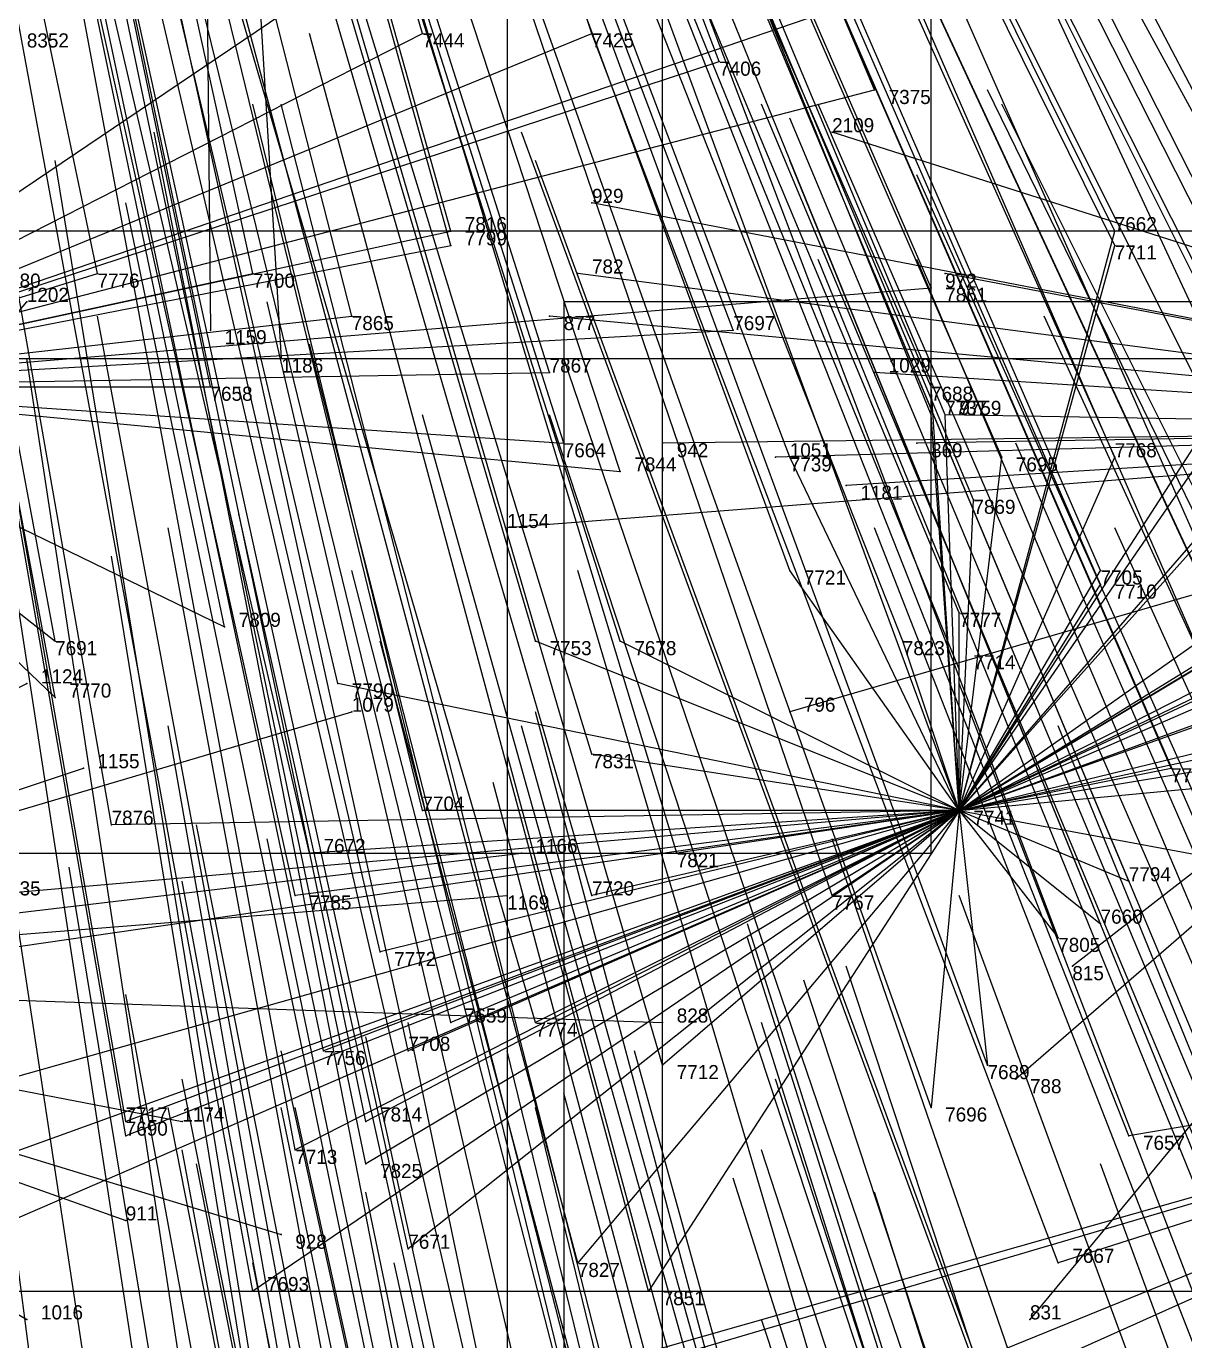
# Model space of a CAD drawing. Extents: x -0.5 to 0.59, y -0.5 to 0.59.
# Drawn here: x 0.046 to 0.128, y -0.3325 to -0.2395 of the extents above; entities that cross this region are included whole.
import ezdxf

# ---------------------------------------------------------------- set-up
doc = ezdxf.new("R2010")
doc.units = 0
for name, color, linetype in [('Clients', 3, 'CONTINUOUS'), ('Facilities', 3, 'CONTINUOUS'), ('Facilities_lines', 3, 'CONTINUOUS'), ('Min_max_boxes', 1, 'CONTINUOUS'), ('Normals', 1, 'CONTINUOUS'), ('Source_points', 5, 'CONTINUOUS'), ('Text', 3, 'CONTINUOUS')]:
    doc.layers.add(name, color=color, linetype=linetype)

msp = doc.modelspace()

# ---------------------------------------------------------------- linework, layer by layer
at = {"layer": 'Clients', "color": 5}
for p in [(0.074, -0.24, -0.629), (0.086, -0.24, -0.638), (0.095, -0.242, -0.651), (0.106, -0.244, -0.666), (0.103, -0.247, -1.25), (0.086, -0.252, -1.25), (0.076, -0.254, -0.663), (0.123, -0.254, -0.705), (0.076, -0.255, -0.664), (0.123, -0.255, -0.708), (0.051, -0.257, -0.655), (0.062, -0.257, -0.661), (0.085, -0.257, -1.25), (0.111, -0.257, -1.25), (0.11, -0.258, -0.702), (0.046, -0.259, -1.25), (0.069, -0.26, -0.673), (0.083, -0.26, -1.25), (0.059, -0.261, -1.25), (0.096, -0.261, -0.694), (0.064, -0.263, -1.25), (0.083, -0.264, -0.691), (0.106, -0.264, -1.25), (0.059, -0.265, -0.678), (0.11, -0.265, -0.717), (0.11, -0.267, -0.722), (0.111, -0.267, -1.25), (0.111, -0.267, -0.722), (0.084, -0.269, -0.705), (0.091, -0.269, -1.25), (0.109, -0.269, -1.25), (0.099, -0.27, -1.25), (0.1, -0.27, -0.72), (0.115, -0.27, -0.734), (0.123, -0.27, -0.741), (0.088, -0.271, -0.712), (0.104, -0.272, -1.25), (0.113, -0.273, -0.739), (0.08, -0.275, -1.25), (0.1, -0.278, -0.74), (0.122, -0.278, -0.759), (0.122, -0.279, -0.762), (0.112, -0.281, -0.756), (0.06, -0.282, -0.72), (0.048, -0.283, -0.718), (0.082, -0.283, -0.738), (0.088, -0.283, -0.742), (0.108, -0.283, -0.758), (0.112, -0.285, -0.765), (0.046, -0.286, -1.25), (0.068, -0.286, -0.736), (0.048, -0.287, -0.727), (0.069, -0.288, -1.25), (0.1, -0.288, -1.25), (0.086, -0.291, -0.759), (0.05, -0.292, -1.25), (0.127, -0.292, -0.797), (0.074, -0.295, -0.759), (0.052, -0.296, -0.75), (0.066, -0.298, -0.763), (0.081, -0.298, -1.25), (0.092, -0.298, -0.78), (0.124, -0.3, -0.811), (0.065, -0.301, -0.771), (0.08, -0.301, -1.25), (0.086, -0.301, -0.782), (0.103, -0.301, -0.796), (0.122, -0.303, -0.816), (0.119, -0.304, -0.817), (0.071, -0.305, -0.784), (0.12, -0.306, -1.25), (0.076, -0.31, -0.797), (0.082, -0.31, -0.802), (0.091, -0.31, -1.25), (0.067, -0.312, -0.799), (0.073, -0.312, -0.8), (0.091, -0.313, -0.815), (0.114, -0.313, -0.833), (0.116, -0.314, -1.25), (0.11, -0.316, -0.837), (0.053, -0.317, -0.803), (0.057, -0.317, -1.25), (0.07, -0.317, -0.811), (0.053, -0.318, -0.805), (0.124, -0.318, -0.854), (0.065, -0.319, -0.815), (0.07, -0.32, -0.82), (0.053, -0.324, -1.25), (0.064, -0.325, -1.25), (0.073, -0.326, -0.834), (0.085, -0.327, -0.845), (0.119, -0.327, -0.87), (0.062, -0.329, -0.836), (0.09, -0.329, -0.854), (0.046, -0.331, -1.25), (0.117, -0.331, -1.25)]:
    msp.add_point(p, dxfattribs=at)
at = {"layer": 'Facilities', "color": 3}
msp.add_point((0.112, -0.295, -0.789), dxfattribs=at)
at = {"layer": 'Facilities_lines', "color": 3}
for p, q in [((0.058, -0.163, -1.25), (0.059, -0.261, -1.25)), ((0.058, -0.163, -1.25), (0.064, -0.263, -1.25)), ((0.025, -0.265, -0.666), (0.104, -0.238, -0.65)), ((0.025, -0.265, -0.666), (0.065, -0.238, -0.618)), ((0.025, -0.265, -0.666), (0.086, -0.24, -0.638)), ((0.025, -0.265, -0.666), (0.074, -0.24, -0.629)), ((0.025, -0.265, -0.666), (0.095, -0.242, -0.651)), ((0.025, -0.265, -0.666), (0.106, -0.244, -0.666)), ((0.169, -0.268, -1.25), (0.103, -0.247, -1.25)), ((0.169, -0.268, -1.25), (0.086, -0.252, -1.25)), ((0.025, -0.265, -0.666), (0.076, -0.254, -0.663)), ((0.112, -0.295, -0.789), (0.123, -0.254, -0.705)), ((0.025, -0.265, -0.666), (0.076, -0.255, -0.664)), ((0.112, -0.295, -0.789), (0.123, -0.255, -0.708)), ((0.025, -0.265, -0.666), (0.062, -0.257, -0.661)), ((0.025, -0.265, -0.666), (0.051, -0.257, -0.655)), ((0.169, -0.268, -1.25), (0.085, -0.257, -1.25)), ((0.169, -0.268, -1.25), (0.111, -0.257, -1.25)), ((0.025, -0.265, -0.666), (0.11, -0.258, -0.702)), ((0.005, -0.307, -1.25), (0.046, -0.259, -1.25)), ((0.025, -0.265, -0.666), (0.069, -0.26, -0.673)), ((0.169, -0.268, -1.25), (0.083, -0.26, -1.25)), ((0.112, -0.295, -0.789), (0.17, -0.26, -0.776)), ((0.025, -0.265, -0.666), (0.096, -0.261, -0.694)), ((0.112, -0.295, -0.789), (0.16, -0.261, -0.765)), ((0.112, -0.295, -0.789), (0.167, -0.261, -0.774)), ((0.112, -0.295, -0.789), (0.134, -0.263, -0.737)), ((0.025, -0.265, -0.666), (0.083, -0.264, -0.691)), ((0.169, -0.268, -1.25), (0.106, -0.264, -1.25)), ((0.112, -0.295, -0.789), (0.132, -0.264, -0.739)), ((0.112, -0.295, -0.789), (0.139, -0.264, -0.745)), ((0.025, -0.265, -0.666), (0.048, -0.283, -0.718)), ((0.025, -0.265, -0.666), (0.084, -0.269, -0.705)), ((0.025, -0.265, -0.666), (0.059, -0.265, -0.678)), ((0.025, -0.265, -0.666), (0.048, -0.287, -0.727)), ((0.025, -0.265, -0.666), (0.06, -0.282, -0.72)), ((0.025, -0.265, -0.666), (0.088, -0.271, -0.712)), ((0.112, -0.295, -0.789), (0.11, -0.265, -0.717)), ((0.112, -0.295, -0.789), (0.171, -0.265, -0.787)), ((0.112, -0.295, -0.789), (0.174, -0.266, -0.794)), ((0.112, -0.295, -0.789), (0.11, -0.267, -0.722)), ((0.169, -0.268, -1.25), (0.111, -0.267, -1.25)), ((0.112, -0.295, -0.789), (0.111, -0.267, -0.722)), ((0.112, -0.295, -0.789), (0.137, -0.267, -0.75)), ((0.169, -0.268, -1.25), (0.08, -0.275, -1.25)), ((0.169, -0.268, -1.25), (0.091, -0.269, -1.25)), ((0.169, -0.268, -1.25), (0.099, -0.27, -1.25)), ((0.169, -0.268, -1.25), (0.1, -0.288, -1.25)), ((0.169, -0.268, -1.25), (0.104, -0.272, -1.25)), ((0.169, -0.268, -1.25), (0.109, -0.269, -1.25)), ((0.112, -0.295, -0.789), (0.157, -0.268, -0.775)), ((0.112, -0.295, -0.789), (0.174, -0.268, -0.799)), ((0.169, -0.268, -1.25), (0.116, -0.314, -1.25)), ((0.169, -0.268, -1.25), (0.117, -0.331, -1.25)), ((0.169, -0.268, -1.25), (0.12, -0.306, -1.25)), ((0.112, -0.295, -0.789), (0.1, -0.27, -0.72)), ((0.112, -0.295, -0.789), (0.115, -0.27, -0.734)), ((0.112, -0.295, -0.789), (0.182, -0.27, -0.815)), ((0.112, -0.295, -0.789), (0.123, -0.27, -0.741)), ((0.112, -0.295, -0.789), (0.172, -0.273, -0.806)), ((0.112, -0.295, -0.789), (0.113, -0.273, -0.739)), ((0.112, -0.295, -0.789), (0.1, -0.278, -0.74)), ((0.112, -0.295, -0.789), (0.122, -0.278, -0.759)), ((0.112, -0.295, -0.789), (0.122, -0.279, -0.762)), ((0.112, -0.295, -0.789), (0.112, -0.281, -0.756)), ((0.112, -0.295, -0.789), (0.139, -0.282, -0.786)), ((0.112, -0.295, -0.789), (0.082, -0.283, -0.738)), ((0.112, -0.295, -0.789), (0.088, -0.283, -0.742)), ((0.112, -0.295, -0.789), (0.108, -0.283, -0.758)), ((0.112, -0.295, -0.789), (0.161, -0.283, -0.814)), ((0.112, -0.295, -0.789), (0.112, -0.285, -0.765)), ((0.005, -0.307, -1.25), (0.046, -0.286, -1.25)), ((0.112, -0.295, -0.789), (0.068, -0.286, -0.736)), ((0.112, -0.295, -0.789), (0.16, -0.287, -0.821)), ((0.005, -0.307, -1.25), (0.069, -0.288, -1.25)), ((0.112, -0.295, -0.789), (0.135, -0.29, -0.801)), ((0.112, -0.295, -0.789), (0.086, -0.291, -0.759)), ((0.005, -0.307, -1.25), (0.05, -0.292, -1.25)), ((0.112, -0.295, -0.789), (0.127, -0.292, -0.797)), ((0.112, -0.295, -0.789), (0.133, -0.293, -0.805)), ((0.112, -0.295, -0.789), (0.029, -0.307, -0.77)), ((0.112, -0.295, -0.789), (0.034, -0.317, -0.796)), ((0.112, -0.295, -0.789), (0.038, -0.327, -0.823)), ((0.112, -0.295, -0.789), (0.04, -0.321, -0.81)), ((0.112, -0.295, -0.789), (0.043, -0.301, -0.759)), ((0.112, -0.295, -0.789), (0.052, -0.296, -0.75)), ((0.112, -0.295, -0.789), (0.053, -0.318, -0.805)), ((0.112, -0.295, -0.789), (0.053, -0.317, -0.803)), ((0.112, -0.295, -0.789), (0.062, -0.329, -0.836)), ((0.112, -0.295, -0.789), (0.065, -0.319, -0.815)), ((0.112, -0.295, -0.789), (0.065, -0.301, -0.771)), ((0.112, -0.295, -0.789), (0.066, -0.298, -0.763)), ((0.112, -0.295, -0.789), (0.067, -0.312, -0.799)), ((0.112, -0.295, -0.789), (0.07, -0.317, -0.811)), ((0.112, -0.295, -0.789), (0.07, -0.32, -0.82)), ((0.112, -0.295, -0.789), (0.071, -0.305, -0.784)), ((0.112, -0.295, -0.789), (0.073, -0.326, -0.834)), ((0.112, -0.295, -0.789), (0.073, -0.312, -0.8)), ((0.112, -0.295, -0.789), (0.074, -0.295, -0.759)), ((0.112, -0.295, -0.789), (0.076, -0.31, -0.797)), ((0.112, -0.295, -0.789), (0.082, -0.31, -0.802)), ((0.112, -0.295, -0.789), (0.085, -0.327, -0.845)), ((0.112, -0.295, -0.789), (0.086, -0.301, -0.782)), ((0.112, -0.295, -0.789), (0.09, -0.329, -0.854)), ((0.112, -0.295, -0.789), (0.091, -0.313, -0.815)), ((0.112, -0.295, -0.789), (0.092, -0.298, -0.78)), ((0.112, -0.295, -0.789), (0.103, -0.301, -0.796)), ((0.112, -0.295, -0.789), (0.11, -0.316, -0.837)), ((0.112, -0.295, -0.789), (0.122, -0.303, -0.816)), ((0.112, -0.295, -0.789), (0.114, -0.313, -0.833)), ((0.112, -0.295, -0.789), (0.124, -0.3, -0.811)), ((0.112, -0.295, -0.789), (0.139, -0.3, -0.827)), ((0.112, -0.295, -0.789), (0.119, -0.304, -0.817)), ((0.005, -0.307, -1.25), (0.081, -0.298, -1.25)), ((0.005, -0.307, -1.25), (0.08, -0.301, -1.25)), ((0.005, -0.307, -1.25), (0.091, -0.31, -1.25)), ((0.005, -0.307, -1.25), (0.053, -0.324, -1.25)), ((0.005, -0.307, -1.25), (0.064, -0.325, -1.25)), ((0.005, -0.307, -1.25), (0.046, -0.331, -1.25)), ((0.005, -0.307, -1.25), (0.057, -0.317, -1.25)), ((0.172, -0.31, -0.886), (0.084, -0.335, -0.864)), ((0.172, -0.31, -0.886), (0.087, -0.335, -0.865)), ((0.172, -0.31, -0.886), (0.113, -0.334, -0.881)), ((0.172, -0.31, -0.886), (0.114, -0.336, -0.886)), ((0.172, -0.31, -0.886), (0.119, -0.327, -0.87)), ((0.172, -0.31, -0.886), (0.124, -0.318, -0.854))]:
    msp.add_line(p, q, dxfattribs=at)
at = {"layer": 'Min_max_boxes', "color": 1}
for p, q in [((0.08, -0.171, -1.25), (0.08, -0.342, -1.25)), ((0.08, -0.171, -1.25), (0.08, -0.342, -1.25)), ((0.11, -0.298, -0.747), (0.11, -0.238, -0.747)), ((0.11, -0.298, -0.597), (0.11, -0.238, -0.597)), ((0.091, -0.391, -1.25), (0.091, -0.239, -1.25)), ((0.091, -0.391, -1.25), (0.091, -0.239, -1.25)), ((0.182, -0.254, -0.854), (0.029, -0.254, -0.854)), ((0.182, -0.254, -0.705), (0.029, -0.254, -0.705)), ((0.231, -0.259, -0.949), (0.084, -0.259, -0.949)), ((0.084, -0.259, -0.949), (0.084, -0.345, -0.949)), ((0.231, -0.259, -0.83), (0.084, -0.259, -0.83)), ((0.084, -0.259, -0.83), (0.084, -0.345, -0.83)), ((0.084, -0.259, -0.949), (0.084, -0.259, -0.83)), ((-0.01, -0.263, -1.25), (0.174, -0.263, -1.25)), ((-0.01, -0.263, -1.25), (0.174, -0.263, -1.25)), ((-0.043, -0.298, -0.747), (0.11, -0.298, -0.747)), ((-0.043, -0.298, -0.597), (0.11, -0.298, -0.597)), ((0.11, -0.298, -0.747), (0.11, -0.298, -0.597)), ((0.029, -0.329, -0.854), (0.182, -0.329, -0.854)), ((0.029, -0.329, -0.705), (0.182, -0.329, -0.705))]:
    msp.add_line(p, q, dxfattribs=at)
at = {"layer": 'Normals', "color": 1}
for p, q in [((0.074, -0.24, -0.629), (0.048, -0.151, -0.666)), ((0.086, -0.24, -0.638), (0.056, -0.152, -0.674)), ((0.095, -0.242, -0.651), (0.062, -0.155, -0.687)), ((0.106, -0.244, -0.666), (0.07, -0.159, -0.704)), ((0.076, -0.255, -0.664), (0.051, -0.165, -0.701)), ((0.076, -0.254, -0.663), (0.051, -0.165, -0.7)), ((0.051, -0.257, -0.655), (0.032, -0.166, -0.692)), ((0.062, -0.257, -0.661), (0.042, -0.166, -0.698)), ((0.069, -0.26, -0.673), (0.046, -0.17, -0.71)), ((0.123, -0.254, -0.705), (0.082, -0.171, -0.743)), ((0.132, -0.252, -0.712), (0.088, -0.171, -0.749)), ((0.123, -0.255, -0.708), (0.082, -0.172, -0.746)), ((0.11, -0.258, -0.702), (0.073, -0.173, -0.74)), ((0.059, -0.265, -0.678), (0.04, -0.174, -0.715)), ((0.096, -0.261, -0.694), (0.063, -0.174, -0.732)), ((0.129, -0.257, -0.719), (0.087, -0.174, -0.757)), ((0.083, -0.264, -0.691), (0.055, -0.176, -0.729)), ((0.11, -0.265, -0.717), (0.073, -0.18, -0.755)), ((0.134, -0.263, -0.737), (0.092, -0.18, -0.774)), ((0.084, -0.269, -0.705), (0.056, -0.181, -0.743)), ((0.11, -0.267, -0.722), (0.075, -0.181, -0.76)), ((0.111, -0.267, -0.722), (0.075, -0.181, -0.76)), ((0.132, -0.264, -0.739), (0.091, -0.182, -0.776)), ((0.139, -0.264, -0.745), (0.096, -0.182, -0.782)), ((0.088, -0.271, -0.712), (0.059, -0.183, -0.749)), ((0.1, -0.27, -0.72), (0.067, -0.183, -0.758)), ((0.137, -0.267, -0.75), (0.095, -0.184, -0.787)), ((0.115, -0.27, -0.734), (0.078, -0.185, -0.771)), ((0.123, -0.27, -0.741), (0.085, -0.185, -0.778)), ((0.113, -0.273, -0.739), (0.077, -0.187, -0.776)), ((0.06, -0.282, -0.72), (0.041, -0.191, -0.757)), ((0.1, -0.278, -0.74), (0.068, -0.191, -0.777)), ((0.048, -0.283, -0.718), (0.031, -0.192, -0.755)), ((0.122, -0.278, -0.759), (0.085, -0.193, -0.796)), ((0.122, -0.279, -0.762), (0.085, -0.194, -0.799)), ((0.082, -0.283, -0.738), (0.056, -0.195, -0.776)), ((0.088, -0.283, -0.742), (0.06, -0.195, -0.78)), ((0.112, -0.281, -0.756), (0.076, -0.195, -0.793)), ((0.048, -0.287, -0.727), (0.031, -0.196, -0.765)), ((0.068, -0.286, -0.736), (0.047, -0.197, -0.774)), ((0.108, -0.283, -0.758), (0.074, -0.197, -0.795)), ((0.139, -0.282, -0.786), (0.1, -0.198, -0.823)), ((0.112, -0.285, -0.765), (0.077, -0.199, -0.802)), ((0.086, -0.291, -0.759), (0.059, -0.203, -0.797)), ((0.052, -0.296, -0.75), (0.036, -0.205, -0.788)), ((0.074, -0.295, -0.759), (0.052, -0.205, -0.798)), ((0.135, -0.29, -0.801), (0.098, -0.206, -0.838)), ((0.127, -0.292, -0.797), (0.09, -0.207, -0.833)), ((0.066, -0.298, -0.763), (0.045, -0.208, -0.801)), ((0.112, -0.295, -0.789), (0.08, -0.208, -0.826)), ((0.133, -0.293, -0.805), (0.096, -0.208, -0.842)), ((0.092, -0.298, -0.78), (0.065, -0.209, -0.817)), ((0.065, -0.301, -0.771), (0.045, -0.211, -0.809)), ((0.086, -0.301, -0.782), (0.06, -0.212, -0.819)), ((0.103, -0.301, -0.796), (0.073, -0.213, -0.832)), ((0.124, -0.3, -0.811), (0.088, -0.214, -0.848)), ((0.071, -0.305, -0.784), (0.05, -0.215, -0.822)), ((0.139, -0.3, -0.827), (0.1, -0.216, -0.864)), ((0.119, -0.304, -0.817), (0.086, -0.217, -0.853)), ((0.122, -0.303, -0.816), (0.087, -0.217, -0.853)), ((0.076, -0.31, -0.797), (0.054, -0.22, -0.835)), ((0.073, -0.312, -0.8), (0.053, -0.221, -0.838)), ((0.082, -0.31, -0.802), (0.056, -0.221, -0.839)), ((0.067, -0.312, -0.799), (0.048, -0.222, -0.836)), ((0.134, -0.308, -0.84), (0.097, -0.223, -0.878)), ((0.091, -0.313, -0.815), (0.065, -0.224, -0.853)), ((0.053, -0.317, -0.803), (0.037, -0.225, -0.84)), ((0.053, -0.318, -0.805), (0.037, -0.226, -0.842)), ((0.07, -0.317, -0.811), (0.051, -0.226, -0.848)), ((0.114, -0.313, -0.833), (0.082, -0.226, -0.871)), ((0.065, -0.319, -0.815), (0.048, -0.228, -0.852)), ((0.07, -0.32, -0.82), (0.051, -0.229, -0.856)), ((0.11, -0.316, -0.837), (0.079, -0.229, -0.874)), ((0.146, -0.315, -0.867), (0.107, -0.231, -0.905)), ((0.124, -0.318, -0.854), (0.09, -0.232, -0.891)), ((0.154, -0.315, -0.877), (0.113, -0.233, -0.915)), ((0.073, -0.326, -0.834), (0.053, -0.235, -0.871)), ((0.062, -0.329, -0.836), (0.045, -0.237, -0.873)), ((0.085, -0.327, -0.845), (0.061, -0.237, -0.881)), ((0.09, -0.329, -0.854), (0.066, -0.24, -0.891)), ((0.119, -0.327, -0.87), (0.086, -0.24, -0.907)), ((0.155, -0.328, -0.906), (0.114, -0.244, -0.943)), ((0.084, -0.335, -0.864), (0.062, -0.245, -0.9)), ((0.087, -0.335, -0.865), (0.064, -0.245, -0.902)), ((0.134, -0.331, -0.891), (0.098, -0.245, -0.929)), ((0.139, -0.33, -0.895), (0.102, -0.245, -0.933)), ((0.157, -0.329, -0.911), (0.115, -0.245, -0.947)), ((0.136, -0.332, -0.896), (0.1, -0.246, -0.934)), ((0.073, -0.339, -0.866), (0.055, -0.247, -0.903)), ((0.113, -0.334, -0.881), (0.081, -0.247, -0.918)), ((0.103, -0.247, -1.25), (0.103, -0.247, -1.15)), ((0.063, -0.341, -0.866), (0.048, -0.249, -0.903)), ((0.114, -0.336, -0.886), (0.082, -0.249, -0.924)), ((0.135, -0.335, -0.904), (0.1, -0.249, -0.941)), ((0.147, -0.335, -0.914), (0.109, -0.25, -0.951)), ((0.072, -0.343, -0.875), (0.053, -0.252, -0.913)), ((0.086, -0.252, -1.25), (0.086, -0.252, -1.15)), ((0.137, -0.342, -0.92), (0.102, -0.256, -0.957)), ((0.145, -0.341, -0.927), (0.109, -0.256, -0.964)), ((0.085, -0.257, -1.25), (0.085, -0.257, -1.15)), ((0.142, -0.343, -0.929), (0.106, -0.257, -0.965)), ((0.111, -0.257, -1.25), (0.111, -0.257, -1.15)), ((0.046, -0.259, -1.25), (0.046, -0.259, -1.15)), ((0.084, -0.349, -0.898), (0.063, -0.259, -0.935)), ((0.068, -0.351, -0.894), (0.051, -0.26, -0.931)), ((0.083, -0.26, -1.25), (0.083, -0.26, -1.15)), ((0.157, -0.345, -0.947), (0.118, -0.26, -0.984)), ((0.059, -0.261, -1.25), (0.059, -0.261, -1.15)), ((0.089, -0.352, -0.908), (0.066, -0.262, -0.945)), ((0.06, -0.355, -0.9), (0.046, -0.263, -0.938)), ((0.064, -0.263, -1.25), (0.064, -0.263, -1.15)), ((0.114, -0.351, -0.922), (0.084, -0.263, -0.958)), ((0.106, -0.264, -1.25), (0.106, -0.264, -1.15)), ((0.082, -0.355, -0.912), (0.061, -0.265, -0.949)), ((0.099, -0.356, -0.925), (0.074, -0.267, -0.962)), ((0.112, -0.355, -0.931), (0.083, -0.267, -0.968)), ((0.111, -0.267, -1.25), (0.111, -0.267, -1.15)), ((0.091, -0.269, -1.25), (0.091, -0.269, -1.15)), ((0.109, -0.269, -1.25), (0.109, -0.269, -1.15)), ((0.153, -0.354, -0.965), (0.116, -0.269, -1.002)), ((0.099, -0.27, -1.25), (0.099, -0.27, -1.15)), ((0.104, -0.272, -1.25), (0.104, -0.272, -1.15)), ((0.081, -0.364, -0.932), (0.061, -0.274, -0.97)), ((0.073, -0.366, -0.932), (0.056, -0.275, -0.97)), ((0.08, -0.275, -1.25), (0.08, -0.275, -1.15)), ((0.14, -0.362, -0.969), (0.106, -0.275, -1.007)), ((0.161, -0.359, -0.984), (0.123, -0.275, -1.022)), ((0.067, -0.369, -0.937), (0.052, -0.277, -0.974)), ((0.059, -0.369, -0.935), (0.045, -0.278, -0.972)), ((0.092, -0.367, -0.947), (0.069, -0.278, -0.984)), ((0.111, -0.366, -0.958), (0.085, -0.278, -0.995)), ((0.056, -0.373, -0.943), (0.042, -0.281, -0.981)), ((0.095, -0.373, -0.962), (0.071, -0.283, -0.999)), ((0.046, -0.286, -1.25), (0.046, -0.286, -1.15)), ((0.145, -0.372, -0.999), (0.112, -0.286, -1.037)), ((0.069, -0.288, -1.25), (0.069, -0.288, -1.15)), ((0.106, -0.378, -0.981), (0.082, -0.288, -1.018)), ((0.1, -0.288, -1.25), (0.1, -0.288, -1.15)), ((0.072, -0.38, -0.966), (0.056, -0.289, -1.004)), ((0.106, -0.378, -0.981), (0.081, -0.289, -1.019)), ((0.154, -0.375, -1.013), (0.119, -0.289, -1.051)), ((0.104, -0.38, -0.986), (0.08, -0.291, -1.023)), ((0.05, -0.292, -1.25), (0.05, -0.292, -1.15)), ((0.103, -0.383, -0.991), (0.079, -0.293, -1.028)), ((0.076, -0.387, -0.985), (0.058, -0.296, -1.022)), ((0.082, -0.388, -0.991), (0.063, -0.297, -1.029)), ((0.133, -0.384, -1.016), (0.103, -0.297, -1.054)), ((0.081, -0.298, -1.25), (0.081, -0.298, -1.15)), ((0.064, -0.39, -0.989), (0.049, -0.299, -1.026)), ((0.074, -0.391, -0.995), (0.057, -0.3, -1.033)), ((0.08, -0.301, -1.25), (0.08, -0.301, -1.15)), ((0.144, -0.388, -1.035), (0.112, -0.301, -1.072)), ((0.125, -0.391, -1.027), (0.097, -0.303, -1.065)), ((0.125, -0.392, -1.028), (0.097, -0.304, -1.066)), ((0.133, -0.394, -1.041), (0.104, -0.306, -1.077)), ((0.12, -0.306, -1.25), (0.12, -0.306, -1.15)), ((0.13, -0.395, -1.04), (0.101, -0.307, -1.077)), ((0.07, -0.4, -1.014), (0.053, -0.308, -1.051)), ((0.055, -0.401, -1.011), (0.043, -0.309, -1.048)), ((0.092, -0.401, -1.029), (0.073, -0.31, -1.066)), ((0.091, -0.31, -1.25), (0.091, -0.31, -1.15)), ((0.126, -0.399, -1.046), (0.098, -0.31, -1.083)), ((0.09, -0.402, -1.03), (0.07, -0.311, -1.067)), ((0.084, -0.403, -1.029), (0.064, -0.312, -1.066)), ((0.102, -0.402, -1.037), (0.08, -0.312, -1.075)), ((0.114, -0.402, -1.044), (0.089, -0.312, -1.081)), ((0.075, -0.405, -1.03), (0.057, -0.314, -1.067)), ((0.128, -0.403, -1.056), (0.099, -0.314, -1.094)), ((0.116, -0.314, -1.25), (0.116, -0.314, -1.15)), ((0.108, -0.405, -1.047), (0.084, -0.315, -1.085)), ((0.074, -0.407, -1.035), (0.056, -0.316, -1.072)), ((0.083, -0.407, -1.038), (0.064, -0.316, -1.074)), ((0.085, -0.407, -1.039), (0.065, -0.316, -1.076)), ((0.104, -0.406, -1.048), (0.082, -0.316, -1.085)), ((0.057, -0.317, -1.25), (0.057, -0.317, -1.15)), ((0.074, -0.41, -1.041), (0.057, -0.319, -1.078)), ((0.127, -0.408, -1.067), (0.098, -0.319, -1.105)), ((0.076, -0.411, -1.046), (0.058, -0.32, -1.082)), ((0.154, -0.407, -1.088), (0.122, -0.32, -1.125)), ((0.124, -0.409, -1.068), (0.096, -0.321, -1.106)), ((0.089, -0.413, -1.056), (0.07, -0.322, -1.094)), ((0.134, -0.41, -1.079), (0.106, -0.322, -1.117)), ((0.053, -0.324, -1.25), (0.053, -0.324, -1.15)), ((0.064, -0.325, -1.25), (0.064, -0.325, -1.15)), ((0.08, -0.418, -1.065), (0.062, -0.327, -1.102)), ((0.092, -0.417, -1.069), (0.072, -0.327, -1.106)), ((0.046, -0.331, -1.25), (0.046, -0.331, -1.15)), ((0.127, -0.419, -1.095), (0.098, -0.331, -1.133)), ((0.117, -0.331, -1.25), (0.117, -0.331, -1.15))]:
    msp.add_line(p, q, dxfattribs=at)
at = {"layer": 'Source_points', "color": 5}
for p in [(0.074, -0.24, -0.629), (0.086, -0.24, -0.638), (0.095, -0.242, -0.651), (0.106, -0.244, -0.666), (0.103, -0.247, -1.25), (0.086, -0.252, -1.25), (0.076, -0.254, -0.663), (0.123, -0.254, -0.705), (0.076, -0.255, -0.664), (0.123, -0.255, -0.708), (0.051, -0.257, -0.655), (0.062, -0.257, -0.661), (0.085, -0.257, -1.25), (0.111, -0.257, -1.25), (0.11, -0.258, -0.702), (0.046, -0.259, -1.25), (0.069, -0.26, -0.673), (0.083, -0.26, -1.25), (0.059, -0.261, -1.25), (0.096, -0.261, -0.694), (0.064, -0.263, -1.25), (0.083, -0.264, -0.691), (0.106, -0.264, -1.25), (0.059, -0.265, -0.678), (0.11, -0.265, -0.717), (0.11, -0.267, -0.722), (0.111, -0.267, -1.25), (0.111, -0.267, -0.722), (0.084, -0.269, -0.705), (0.091, -0.269, -1.25), (0.109, -0.269, -1.25), (0.099, -0.27, -1.25), (0.1, -0.27, -0.72), (0.115, -0.27, -0.734), (0.123, -0.27, -0.741), (0.088, -0.271, -0.712), (0.104, -0.272, -1.25), (0.113, -0.273, -0.739), (0.08, -0.275, -1.25), (0.1, -0.278, -0.74), (0.122, -0.278, -0.759), (0.122, -0.279, -0.762), (0.112, -0.281, -0.756), (0.06, -0.282, -0.72), (0.048, -0.283, -0.718), (0.082, -0.283, -0.738), (0.088, -0.283, -0.742), (0.108, -0.283, -0.758), (0.112, -0.285, -0.765), (0.046, -0.286, -1.25), (0.068, -0.286, -0.736), (0.048, -0.287, -0.727), (0.069, -0.288, -1.25), (0.1, -0.288, -1.25), (0.086, -0.291, -0.759), (0.05, -0.292, -1.25), (0.127, -0.292, -0.797), (0.074, -0.295, -0.759), (0.112, -0.295, -0.789), (0.052, -0.296, -0.75), (0.066, -0.298, -0.763), (0.081, -0.298, -1.25), (0.092, -0.298, -0.78), (0.124, -0.3, -0.811), (0.065, -0.301, -0.771), (0.08, -0.301, -1.25), (0.086, -0.301, -0.782), (0.103, -0.301, -0.796), (0.122, -0.303, -0.816), (0.119, -0.304, -0.817), (0.071, -0.305, -0.784), (0.12, -0.306, -1.25), (0.076, -0.31, -0.797), (0.082, -0.31, -0.802), (0.091, -0.31, -1.25), (0.067, -0.312, -0.799), (0.073, -0.312, -0.8), (0.091, -0.313, -0.815), (0.114, -0.313, -0.833), (0.116, -0.314, -1.25), (0.11, -0.316, -0.837), (0.053, -0.317, -0.803), (0.057, -0.317, -1.25), (0.07, -0.317, -0.811), (0.053, -0.318, -0.805), (0.124, -0.318, -0.854), (0.065, -0.319, -0.815), (0.07, -0.32, -0.82), (0.053, -0.324, -1.25), (0.064, -0.325, -1.25), (0.073, -0.326, -0.834), (0.085, -0.327, -0.845), (0.119, -0.327, -0.87), (0.062, -0.329, -0.836), (0.09, -0.329, -0.854), (0.046, -0.331, -1.25), (0.117, -0.331, -1.25)]:
    msp.add_point(p, dxfattribs=at)

# ---------------------------------------------------------------- texts
at = {"layer": 'Text', "color": 3}
for s, p in [('8352', (0.046, -0.241, -0.613)), ('7444', (0.074, -0.241, -0.629)), ('7425', (0.086, -0.241, -0.638)), ('7406', (0.095, -0.243, -0.651)), ('7375', (0.107, -0.245, -0.666)), ('2109', (0.103, -0.247, -1.25)), ('929', (0.086, -0.252, -1.25)), ('7816', (0.077, -0.254, -0.663)), ('7662', (0.123, -0.254, -0.705)), ('7799', (0.077, -0.255, -0.664)), ('7711', (0.123, -0.256, -0.708)), ('782', (0.086, -0.257, -1.25)), ('7780', (0.044, -0.258, -0.652)), ('7776', (0.051, -0.258, -0.655)), ('7700', (0.062, -0.258, -0.661)), ('972', (0.111, -0.258, -1.25)), ('1202', (0.046, -0.259, -1.25)), ('7861', (0.111, -0.259, -0.702)), ('7865', (0.069, -0.261, -0.673)), ('877', (0.084, -0.261, -1.25)), ('7697', (0.096, -0.261, -0.694)), ('1159', (0.06, -0.262, -1.25)), ('1186', (0.064, -0.264, -1.25)), ('7867', (0.083, -0.264, -0.691)), ('1029', (0.107, -0.264, -1.25)), ('7658', (0.059, -0.266, -0.678)), ('7688', (0.11, -0.266, -0.717)), ('7737', (0.111, -0.267, -0.722)), ('975', (0.112, -0.267, -1.25)), ('7759', (0.112, -0.267, -0.722)), ('7664', (0.084, -0.27, -0.705)), ('942', (0.092, -0.27, -1.25)), ('1051', (0.1, -0.27, -1.25)), ('869', (0.11, -0.27, -1.25)), ('7768', (0.123, -0.27, -0.741)), ('7844', (0.089, -0.271, -0.712)), ('7739', (0.1, -0.271, -0.72)), ('7695', (0.116, -0.271, -0.734)), ('1181', (0.105, -0.273, -1.25)), ('7869', (0.113, -0.274, -0.739)), ('1154', (0.08, -0.275, -1.25)), ('7721', (0.101, -0.279, -0.74)), ('7705', (0.122, -0.279, -0.759)), ('7710', (0.123, -0.28, -0.762)), ('7809', (0.061, -0.282, -0.72)), ('7777', (0.112, -0.282, -0.756)), ('7691', (0.048, -0.284, -0.718)), ('7753', (0.083, -0.284, -0.738)), ('7678', (0.089, -0.284, -0.742)), ('7823', (0.108, -0.284, -0.758)), ('7714', (0.113, -0.285, -0.765)), ('1124', (0.047, -0.286, -1.25)), ('7770', (0.049, -0.287, -0.727)), ('7790', (0.069, -0.287, -0.736)), ('1079', (0.069, -0.288, -1.25)), ('796', (0.101, -0.288, -1.25)), ('1155', (0.051, -0.292, -1.25)), ('7831', (0.086, -0.292, -0.759)), ('7734', (0.127, -0.293, -0.797)), ('7704', (0.074, -0.295, -0.759)), ('7876', (0.052, -0.296, -0.75)), ('7741', (0.113, -0.296, -0.789)), ('7672', (0.067, -0.298, -0.763)), ('1166', (0.082, -0.298, -1.25)), ('7821', (0.092, -0.299, -0.78)), ('7794', (0.124, -0.3, -0.811)), ('7735', (0.044, -0.301, -0.759)), ('7720', (0.086, -0.301, -0.782)), ('7785', (0.066, -0.302, -0.771)), ('1169', (0.08, -0.302, -1.25)), ('7767', (0.103, -0.302, -0.796)), ('7660', (0.122, -0.303, -0.816)), ('7805', (0.119, -0.305, -0.817)), ('7772', (0.072, -0.306, -0.784)), ('815', (0.12, -0.307, -1.25)), ('7659', (0.077, -0.31, -0.797)), ('828', (0.092, -0.31, -1.25)), ('7774', (0.082, -0.311, -0.802)), ('7708', (0.073, -0.312, -0.8)), ('7756', (0.067, -0.313, -0.799)), ('7712', (0.092, -0.314, -0.815)), ('7689', (0.114, -0.314, -0.833)), ('788', (0.117, -0.315, -1.25)), ('7717', (0.053, -0.317, -0.803)), ('1174', (0.057, -0.317, -1.25)), ('7814', (0.071, -0.317, -0.811)), ('7696', (0.111, -0.317, -0.837)), ('7690', (0.053, -0.318, -0.805)), ('7657', (0.125, -0.319, -0.854)), ('7713', (0.065, -0.32, -0.815)), ('7825', (0.071, -0.321, -0.82)), ('911', (0.053, -0.324, -1.25)), ('928', (0.065, -0.326, -1.25)), ('7671', (0.073, -0.326, -0.834)), ('7667', (0.12, -0.327, -0.87)), ('7827', (0.085, -0.328, -0.845)), ('7693', (0.063, -0.329, -0.836)), ('7851', (0.091, -0.33, -0.854)), ('1016', (0.047, -0.331, -1.25)), ('831', (0.117, -0.331, -1.25))]:
    msp.add_text(s, height=0.001, dxfattribs=at).set_placement(p)

doc.saveas('drawing.dxf')
